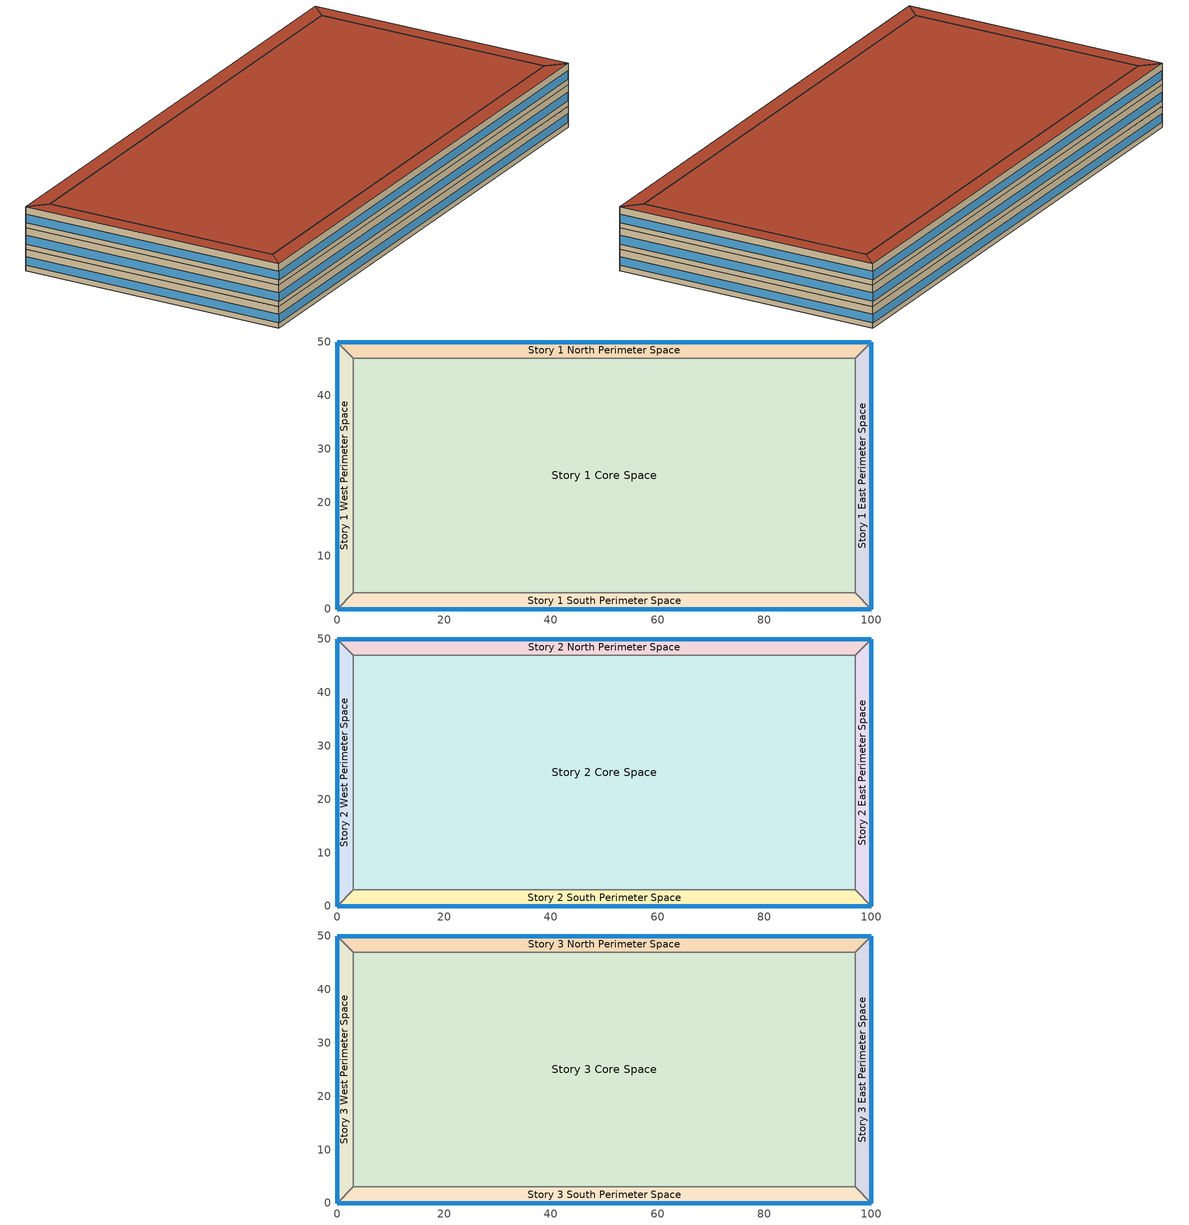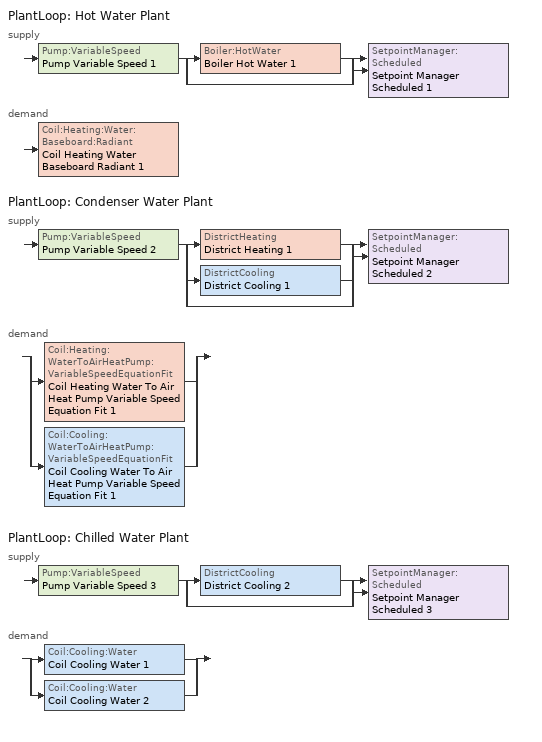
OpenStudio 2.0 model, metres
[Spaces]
Story 1 West Perimeter Space
 floor ground: 0,0 0,50 3,47 3,3 z0
 wall outside: 0,50 0,0 z0:4
 wall to Story 1 North Perimeter Space: 3,47 0,50 z0:4
 wall to Story 1 Core Space: 3,3 3,47 z0:4
 wall to Story 1 South Perimeter Space: 0,0 3,3 z0:4
 window: 0,49.97 0,0.03 z1:2.6
Story 1 North Perimeter Space
 floor ground: 0,50 100,50 97,47 3,47 z0
 wall outside: 100,50 0,50 z0:4
 wall to Story 1 East Perimeter Space: 97,47 100,50 z0:4
 wall to Story 1 Core Space: 3,47 97,47 z0:4
 window: 99.97,50 0.03,50 z1:2.6
Story 1 East Perimeter Space
 floor ground: 100,50 100,0 97,3 97,47 z0
 wall outside: 100,0 100,50 z0:4
 wall to Story 1 South Perimeter Space: 97,3 100,0 z0:4
 wall to Story 1 Core Space: 97,47 97,3 z0:4
 window: 100,0.03 100,49.97 z1:2.6
Story 1 South Perimeter Space
 floor ground: 100,0 0,0 3,3 97,3 z0
 wall outside: 0,0 100,0 z0:4
 wall to Story 1 Core Space: 97,3 3,3 z0:4
 window: 0.03,0 99.97,0 z1:2.6
Story 1 Core Space
 floor ground: 3,3 3,47 97,47 97,3 z0
Story 2 West Perimeter Space
 floor to Story 1 West Perimeter Space: 0,0 0,50 3,47 3,3 z4
 wall outside: 0,50 0,0 z4:8
 wall to Story 2 North Perimeter Space: 3,47 0,50 z4:8
 wall to Story 2 Core Space: 3,3 3,47 z4:8
 wall to Story 2 South Perimeter Space: 0,0 3,3 z4:8
 window: 0,49.97 0,0.03 z5:6.6
Story 2 North Perimeter Space
 floor to Story 1 North Perimeter Space: 0,50 100,50 97,47 3,47 z4
 wall outside: 100,50 0,50 z4:8
 wall to Story 2 East Perimeter Space: 97,47 100,50 z4:8
 wall to Story 2 Core Space: 3,47 97,47 z4:8
 window: 99.97,50 0.03,50 z5:6.6
Story 2 East Perimeter Space
 floor to Story 1 East Perimeter Space: 100,50 100,0 97,3 97,47 z4
 wall outside: 100,0 100,50 z4:8
 wall to Story 2 South Perimeter Space: 97,3 100,0 z4:8
 wall to Story 2 Core Space: 97,47 97,3 z4:8
 window: 100,0.03 100,49.97 z5:6.6
Story 2 South Perimeter Space
 floor to Story 1 South Perimeter Space: 100,0 0,0 3,3 97,3 z4
 wall outside: 0,0 100,0 z4:8
 wall to Story 2 Core Space: 97,3 3,3 z4:8
 window: 0.03,0 99.97,0 z5:6.6
Story 2 Core Space
 floor to Story 1 Core Space: 3,3 3,47 97,47 97,3 z4
Story 3 West Perimeter Space
 floor to Story 2 West Perimeter Space: 0,0 0,50 3,47 3,3 z8
 wall outside: 0,50 0,0 z8:12
 wall to Story 3 North Perimeter Space: 3,47 0,50 z8:12
 wall to Story 3 Core Space: 3,3 3,47 z8:12
 wall to Story 3 South Perimeter Space: 0,0 3,3 z8:12
 window: 0,49.97 0,0.03 z9:10.6
 roof outside: 3,3 3,47 0,50 0,0 z12
Story 3 North Perimeter Space
 floor to Story 2 North Perimeter Space: 0,50 100,50 97,47 3,47 z8
 wall outside: 100,50 0,50 z8:12
 wall to Story 3 East Perimeter Space: 97,47 100,50 z8:12
 wall to Story 3 Core Space: 3,47 97,47 z8:12
 window: 99.97,50 0.03,50 z9:10.6
 roof outside: 3,47 97,47 100,50 0,50 z12
Story 3 East Perimeter Space
 floor to Story 2 East Perimeter Space: 100,50 100,0 97,3 97,47 z8
 wall outside: 100,0 100,50 z8:12
 wall to Story 3 South Perimeter Space: 97,3 100,0 z8:12
 wall to Story 3 Core Space: 97,47 97,3 z8:12
 window: 100,0.03 100,49.97 z9:10.6
 roof outside: 97,47 97,3 100,0 100,50 z12
Story 3 South Perimeter Space
 floor to Story 2 South Perimeter Space: 100,0 0,0 3,3 97,3 z8
 wall outside: 0,0 100,0 z8:12
 wall to Story 3 Core Space: 97,3 3,3 z8:12
 window: 0.03,0 99.97,0 z9:10.6
 roof outside: 97,3 3,3 0,0 100,0 z12
Story 3 Core Space
 floor to Story 2 Core Space: 3,3 3,47 97,47 97,3 z8
 roof outside: 97,3 97,47 3,47 3,3 z12
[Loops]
PlantLoop 'Hot Water Plant'
 supply: Pump:VariableSpeed 'Pump Variable Speed 1' > split
  | Boiler:HotWater 'Boiler Hot Water 1'
  | bypass
  join > SetpointManager:Scheduled 'Setpoint Manager Scheduled 1'
 demand: Coil:Heating:Water:Baseboard:Radiant 'Coil Heating Water Baseboard Radiant 1'
PlantLoop 'Condenser Water Plant'
 supply: Pump:VariableSpeed 'Pump Variable Speed 2' > split
  | DistrictHeating 'District Heating 1'
  | DistrictCooling 'District Cooling 1'
  | bypass
  join > SetpointManager:Scheduled 'Setpoint Manager Scheduled 2'
 demand: split
  | Coil:Heating:WaterToAirHeatPump:VariableSpeedEquationFit 'Coil Heating Water To Air Heat Pump Variable Speed Equation Fit 1'
  | Coil:Cooling:WaterToAirHeatPump:VariableSpeedEquationFit 'Coil Cooling Water To Air Heat Pump Variable Speed Equation Fit 1'
PlantLoop 'Chilled Water Plant'
 supply: Pump:VariableSpeed 'Pump Variable Speed 3' > split
  | DistrictCooling 'District Cooling 2'
  | bypass
  join > SetpointManager:Scheduled 'Setpoint Manager Scheduled 3'
 demand: split
  | Coil:Cooling:Water 'Coil Cooling Water 1'
  | Coil:Cooling:Water 'Coil Cooling Water 2'
[Building]
Building 1: Space Type=Baseline Model Space Type; Default Construction Set=ASHRAE_189.1-2009_ClimateZone 4-5 (mdoff)_ConstSet
[SizingPeriod:DesignDay] Barometric Pressure {Pa}=98934; Sky Clearness=0; Rain Indicator=0; Snow Indicator=0; Day of Month=21; Daylight Saving Time Indicator=0; Humidity Indicating Type=Wetbulb; Dry-Bulb Temperature Range Modifier Type=DefaultMultipliers
Name | Maximum Dry-Bulb Temperature {C} | Daily Dry-Bulb Temperature Range {deltaC} | Humidity Indicating Conditions at Maximum Dry-Bulb | Wind Speed {m/s} | Wind Direction {deg} | Month | Day Type | Solar Model Indicator | ASHRAE Taub | ASHRAE Taud
Chicago Ohare Intl Ap Ann Htg 99.6% Condns DB | -20 | 0 | -20 | 4.9 | 270 | 1 | WinterDesignDay | ASHRAEClearSky
Chicago Ohare Intl Ap Ann Clg .4% Condns DB=>MWB | 33.3 | 10.5 | 23.7 | 5.2 | 230 | 7 | SummerDesignDay | ASHRAETau | 0.455 | 2.05
[DefaultConstructionSet]
ASHRAE_189.1-2009_ClimateZone 4-5 (mdoff)_ConstSet: Default Exterior Surface Constructions=ASHRAE_189.1-2009_ClimateZone 4-5 (mdoff)_Exterior_DefSurfCons; Default Interior Surface Constructions=000_Interior_DefSurfCons; Default Ground Contact Surface Constructions=000_Ground_DefSurfCons; Default Exterior SubSurface Constructions=ASHRAE_189.1-2009_ClimateZone 4-5 (mdoff)_Exterior_DefSubCons; Default Interior SubSurface Constructions=000_Interior_DefSubCons; Interior Partition Construction=000_Interior Partition
[DefaultSurfaceConstructions]
Name | Floor Construction | Wall Construction | Roof Ceiling Construction
ASHRAE_189.1-2009_ClimateZone 4-5 (mdoff)_Exterior_DefSurfCons | 000_ExtSlabCarpet_4in_ClimateZone 1-8 | ASHRAE_189.1-2009_ExtWall_SteelFrame_ClimateZone 4-8 | ASHRAE_189.1-2009_ExtRoof_IEAD_ClimateZone 2-5
000_Interior_DefSurfCons | 000_Interior Floor | 000_Interior Wall | 000_Interior Ceiling
000_Ground_DefSurfCons | 000_ExtSlabCarpet_4in_ClimateZone 1-8 | 000_ExtSlabCarpet_4in_ClimateZone 1-8 | 000_ExtSlabCarpet_4in_ClimateZone 1-8
[DefaultSubSurfaceConstructions] Glass Door Construction=000_Exterior Window; Skylight Construction=000_Exterior Window; Tubular Daylight Dome Construction=000_Interior Window; Tubular Daylight Diffuser Construction=000_Interior Window
Name | Fixed Window Construction | Operable Window Construction | Door Construction
ASHRAE_189.1-2009_ClimateZone 4-5 (mdoff)_Exterior_DefSubCons | ASHRAE_189.1-2009_ExtWindow_ClimateZone 4-5 | ASHRAE_189.1-2009_ExtWindow_ClimateZone 4-5 | 000_Exterior Door
000_Interior_DefSubCons | 000_Interior Window | 000_Interior Window | 000_Interior Door
[Construction]
000_Interior Partition; 000_Interior Door: 000_G05 25mm wood
000_ExtSlabCarpet_4in_ClimateZone 1-8: MAT-CC05 4 HW CONCRETE, CP02 CARPET PAD
ASHRAE_189.1-2009_ExtWall_SteelFrame_ClimateZone 4-8: MAT-SHEATH, Wall Insulation [39], 1/2IN Gypsum
ASHRAE_189.1-2009_ExtRoof_IEAD_ClimateZone 2-5: Roof Membrane, Roof Insulation [21], Metal Decking
000_Interior Floor: 000_F16 Acoustic tile, 000_F05 Ceiling air space resistance, 000_M11 100mm lightweight concrete
000_Interior Wall: 000_G01a 19mm gypsum board, 000_F04 Wall air space resistance, 000_G01a 19mm gypsum board
000_Interior Ceiling: 000_M11 100mm lightweight concrete, 000_F05 Ceiling air space resistance, 000_F16 Acoustic tile
ASHRAE_189.1-2009_ExtWindow_ClimateZone 4-5: Theoretical Glass [207]
000_Exterior Door: 000_F08 Metal surface, 000_I01 25mm insulation board
000_Exterior Window: 000_Clear 3mm, 000_Air 13mm, 000_Clear 3mm
000_Interior Window: 000_Clear 3mm
[Material]
Name | Roughness | Thickness | Conductivity | Density | Specific Heat | Thermal Absorptance | Solar Absorptance | Visible Absorptance
000_G05 25mm wood | MediumSmooth | 0.0254 | 0.15 | 608 | 1630
MAT-CC05 4 HW CONCRETE | Rough | 0.1016 | 1.311 | 2240 | 836.8 | 0.9 | 0.7 | 0.7
Wall Insulation [39] | MediumRough | 0.1184 | 0.045 | 265 | 836.8 | 0.9 | 0.7 | 0.7
1/2IN Gypsum | Smooth | 0.0127 | 0.16 | 784.9 | 830 | 0.9 | 0.92 | 0.92
Roof Membrane | VeryRough | 0.0095 | 0.16 | 1121.29 | 1460 | 0.9 | 0.7 | 0.7
Roof Insulation [21] | MediumRough | 0.2105 | 0.049 | 265 | 836.8 | 0.9 | 0.7 | 0.7
Metal Decking | MediumSmooth | 0.0015 | 45.006 | 7680 | 418.4 | 0.9 | 0.7 | 0.3
000_F16 Acoustic tile | MediumSmooth | 0.0191 | 0.06 | 368 | 590
000_M11 100mm lightweight concrete | MediumRough | 0.1016 | 0.53 | 1280 | 840
000_G01a 19mm gypsum board | MediumSmooth | 0.019 | 0.16 | 800 | 1090
000_F08 Metal surface | Smooth | 0.0008 | 45.28 | 7824 | 500
000_I01 25mm insulation board | MediumRough | 0.0254 | 0.03 | 43 | 1210
[Material:NoMass] Thermal Absorptance=0.9; Solar Absorptance=0.7
Name | Roughness | Thermal Resistance | Visible Absorptance
CP02 CARPET PAD | VeryRough | 0.2165 | 0.8
MAT-SHEATH | Rough | 0.3626 | 0.7
[Material:AirGap]
Name | Thermal Resistance
000_F05 Ceiling air space resistance | 0.18
000_F04 Wall air space resistance | 0.15
[WindowMaterial:Glazing] Optical Data Type=SpectralAverage; Thickness=0.003; Infrared Transmittance at Normal Incidence=0
Name | Solar Transmittance at Normal Incidence | Front Side Solar Reflectance at Normal Incidence | Back Side Solar Reflectance at Normal Incidence | Visible Transmittance at Normal Incidence | Front Side Visible Reflectance at Normal Incidence | Back Side Visible Reflectance at Normal Incidence | Front Side Infrared Hemispherical Emissivity | Back Side Infrared Hemispherical Emissivity | Conductivity | Dirt Correction Factor for Solar and Visible Transmittance | Solar Diffusing
Theoretical Glass [207] | 0.3311 | 0.6189 | 0.6189 | 0.44 | 0.51 | 0.51 | 0.9 | 0.9 | 0.0133 | 1 | No
000_Clear 3mm | 0.837 | 0.075 | 0.075 | 0.898 | 0.081 | 0.081 | 0.84 | 0.84 | 0.9
[WindowMaterial:Gas]
000_Air 13mm: Gas Type=Air; Thickness=0.0127
[BuildingStory] Nominal Floor to Floor Height {m}=4
Name | Nominal Z Coordinate {m}
Story 1 | 0
Story 2 | 4
Story 3 | 8
[Space]
Name | Building Story | Thermal Zone
Story 1 West Perimeter Space | Story 1 | Story 1 West Perimeter Thermal Zone
Story 1 North Perimeter Space | Story 1 | Story 1 North Perimeter Thermal Zone
Story 1 East Perimeter Space | Story 1 | Story 1 East Perimeter Thermal Zone
Story 1 South Perimeter Space | Story 1 | Story 1 South Perimeter Thermal Zone
Story 1 Core Space | Story 1 | Story 1 Core Thermal Zone
Story 2 West Perimeter Space | Story 2 | Story 2 West Perimeter Thermal Zone
Story 2 North Perimeter Space | Story 2 | Story 2 North Perimeter Thermal Zone
Story 2 East Perimeter Space | Story 2 | Story 2 East Perimeter Thermal Zone
Story 2 South Perimeter Space | Story 2 | Story 2 South Perimeter Thermal Zone
Story 2 Core Space | Story 2 | Story 2 Core Thermal Zone
Story 3 West Perimeter Space | Story 3 | Story 3 West Perimeter Thermal Zone
Story 3 North Perimeter Space | Story 3 | Story 3 North Perimeter Thermal Zone
Story 3 East Perimeter Space | Story 3 | Story 3 East Perimeter Thermal Zone
Story 3 South Perimeter Space | Story 3 | Story 3 South Perimeter Thermal Zone
Story 3 Core Space | Story 3 | Story 3 Core Thermal Zone
[ThermalZone] Use Ideal Air Loads=No
Name | Thermostat | Humidistat
Story 3 South Perimeter Thermal Zone | Thermostat Setpoint Dual Setpoint 9
Story 2 West Perimeter Thermal Zone | Thermostat Setpoint Dual Setpoint 15
Story 1 East Perimeter Thermal Zone | Thermostat Setpoint Dual Setpoint 13
Story 2 Core Thermal Zone | Thermostat Setpoint Dual Setpoint 8
Story 1 Core Thermal Zone | Thermostat Setpoint Dual Setpoint 1
Story 1 North Perimeter Thermal Zone | Thermostat Setpoint Dual Setpoint 11
Story 3 North Perimeter Thermal Zone | Thermostat Setpoint Dual Setpoint 4
Story 2 East Perimeter Thermal Zone | Thermostat Setpoint Dual Setpoint 3
Story 2 North Perimeter Thermal Zone | Thermostat Setpoint Dual Setpoint 10
Story 1 West Perimeter Thermal Zone | Thermostat Setpoint Dual Setpoint 12 | Zone Control Humidistat 2
Story 3 Core Thermal Zone | Thermostat Setpoint Dual Setpoint 7
Story 1 South Perimeter Thermal Zone | Thermostat Setpoint Dual Setpoint 2
Story 3 East Perimeter Thermal Zone | Thermostat Setpoint Dual Setpoint 14 | Zone Control Humidistat 1
Story 2 South Perimeter Thermal Zone | Thermostat Setpoint Dual Setpoint 6
Story 3 West Perimeter Thermal Zone | Thermostat Setpoint Dual Setpoint 5
[Sizing:Zone] Zone Cooling Design Supply Air Temperature Input Method=SupplyAirTemperature; Zone Cooling Design Supply Air Temperature {C}=14; Zone Cooling Design Supply Air Temperature Difference {deltaC}=11.11; Zone Heating Design Supply Air Temperature Input Method=SupplyAirTemperature; Zone Heating Design Supply Air Temperature {C}=40; Zone Heating Design Supply Air Temperature Difference {deltaC}=11.11; Zone Cooling Design Supply Air Humidity Ratio {kg-H2O/kg-air}=0.0085; Zone Heating Design Supply Air Humidity Ratio {kg-H2O/kg-air}=0.008; Cooling Design Air Flow Method=DesignDay; Heating Design Air Flow Method=DesignDay; Account for Dedicated Outdoor Air System=No; Dedicated Outdoor Air System Control Strategy=NeutralSupplyAir; Dedicated Outdoor Air Low Setpoint Temperature for Design {C}=autosize; Dedicated Outdoor Air High Setpoint Temperature for Design {C}=autosize
Story 3 South Perimeter Thermal Zone; Story 2 West Perimeter Thermal Zone; Story 1 East Perimeter Thermal Zone; Story 2 Core Thermal Zone; Story 1 Core Thermal Zone; Story 1 North Perimeter Thermal Zone; Story 3 North Perimeter Thermal Zone; Story 2 East Perimeter Thermal Zone; Story 2 North Perimeter Thermal Zone; Story 1 West Perimeter Thermal Zone; Story 3 Core Thermal Zone; Story 1 South Perimeter Thermal Zone; Story 3 East Perimeter Thermal Zone; Story 2 South Perimeter Thermal Zone; Story 3 West Perimeter Thermal Zone
[Zone equipment]
Story 3 South Perimeter Thermal Zone: Zone HVAC Unit Ventilator 3
Story 1 East Perimeter Thermal Zone: Zone HVAC Energy Recovery Ventilator 1
Story 1 Core Thermal Zone: Zone HVAC Baseboard Radiant Convective Water 1
Story 1 North Perimeter Thermal Zone: Zone HVAC Baseboard Radiant Convective Electric 1
Story 2 East Perimeter Thermal Zone: Zone HVAC Energy Recovery Ventilator 2
Story 1 West Perimeter Thermal Zone: Zone HVAC Dehumidifier DX 1, Zone HVAC Water To Air Heat Pump 1
Story 1 South Perimeter Thermal Zone: Zone HVAC Unit Ventilator 1
Story 3 East Perimeter Thermal Zone: Zone HVAC Energy Recovery Ventilator 3
Story 2 South Perimeter Thermal Zone: Zone HVAC Unit Ventilator 2
[ThermostatSetpoint:DualSetpoint] Heating Setpoint Temperature Schedule=Heating Sch; Cooling Setpoint Temperature Schedule=Cooling Sch
Thermostat Setpoint Dual Setpoint 1; Thermostat Setpoint Dual Setpoint 2; Thermostat Setpoint Dual Setpoint 3; Thermostat Setpoint Dual Setpoint 4; Thermostat Setpoint Dual Setpoint 5; Thermostat Setpoint Dual Setpoint 6; Thermostat Setpoint Dual Setpoint 7; Thermostat Setpoint Dual Setpoint 8; Thermostat Setpoint Dual Setpoint 9; Thermostat Setpoint Dual Setpoint 10; Thermostat Setpoint Dual Setpoint 11; Thermostat Setpoint Dual Setpoint 12; Thermostat Setpoint Dual Setpoint 13; Thermostat Setpoint Dual Setpoint 14; Thermostat Setpoint Dual Setpoint 15
[PlantLoop] Plant Loop Volume {m3}=Autocalculate; Load Distribution Scheme=Optimal
Name | Fluid Type
Hot Water Plant | Water
Condenser Water Plant; Chilled Water Plant
[Sizing:Plant] Sizing Option=NonCoincident; Zone Timesteps in Averaging Window=1; Coincident Sizing Factor Mode=None
Name | Loop Type | Design Loop Exit Temperature {C} | Loop Design Temperature Difference {deltaC}
Hot Water Plant | Heating | 82 | 11
Condenser Water Plant | Condenser | 30 | 11
Chilled Water Plant | Cooling | 7.22 | 6.67
[Pump:VariableSpeed] Pump Control Type=Intermittent
Pump Variable Speed 1; Pump Variable Speed 2; Pump Variable Speed 3
[Boiler:HotWater]
Boiler Hot Water 1: Water Outlet Upper Temperature Limit {C}=99; Boiler Flow Mode=ConstantFlow; Parasitic Electric Load {W}=0; Sizing Factor=1
[SetpointManager:Scheduled] Control Variable=Temperature
Name | Schedule
Setpoint Manager Scheduled 1 | Hot Water Temperature
Setpoint Manager Scheduled 2 | Condenser Water Temperature
Setpoint Manager Scheduled 3 | Chilled_Water_Temperature
[DistrictHeating]
District Heating 1: Nominal Capacity {W}=autosize
[DistrictCooling] Nominal Capacity {W}=autosize
District Cooling 1; District Cooling 2
[SpaceType]
Baseline Model Space Type: Default Schedule Set=Baseline Model Schedule Set; Design Specification Outdoor Air Object=Baseline Model OA
[DefaultScheduleSet]
Baseline Model Schedule Set: Number of People Schedule=Baseline Model People Lights and Equipment Schedule; People Activity Level Schedule=Baseline Model People Activity Schedule; Lighting Schedule=Baseline Model People Lights and Equipment Schedule; Electric Equipment Schedule=Baseline Model People Lights and Equipment Schedule; Infiltration Schedule=Baseline Model Infiltration Schedule
[DesignSpecification:OutdoorAir]
Baseline Model OA: Outdoor Air Method=Sum; Outdoor Air Flow per Person {m3/s-person}=0.00943895
[SpaceInfiltration:DesignFlowRate]
Baseline Model Infiltration: Space or SpaceType=Baseline Model Space Type; Design Flow Rate Calculation Method=Flow/ExteriorArea; Flow per Exterior Surface Area {m3/s-m2}=0.0003048
[People:Definition]
Baseline Model People Definition: Number of People Calculation Method=People/Area; People per Space Floor Area {person/m2}=0.0538196; Fraction Radiant=0.3
[People]
Baseline Model People: People Definition=Baseline Model People Definition; Space or SpaceType=Baseline Model Space Type
[Lights:Definition]
Baseline Model Lights Definition: Design Level Calculation Method=Watts/Area; Watts per Space Floor Area {W/m2}=10.7639
[Lights]
Baseline Model Lights: Lights Definition=Baseline Model Lights Definition; Space or SpaceType=Baseline Model Space Type
[ElectricEquipment:Definition]
Baseline Model Electric Equipment Definition: Design Level Calculation Method=Watts/Area; Watts per Space Floor Area {W/m2}=10.7639
[ElectricEquipment]
Baseline Model Electric Equipment: Electric Equipment Definition=Baseline Model Electric Equipment Definition; Space or SpaceType=Baseline Model Space Type
[ZoneHVAC:Baseboard:RadiantConvective:Water]
Zone HVAC Baseboard Radiant Convective Water 1: Availability Schedule=Always On Discrete; Heating Coil=Coil Heating Water Baseboard Radiant 1; Fraction Radiant=0.3; Fraction of Radiant Energy Incident on People=0.3
[Coil:Heating:Water:Baseboard:Radiant]
Coil Heating Water Baseboard Radiant 1: Rated Average Water Temperature {C}=87.78; Rated Water Mass Flow Rate {kg/s}=0.063; Heating Design Capacity Method=HeatingDesignCapacity; Heating Design Capacity {W}=autosize; Heating Design Capacity Per Floor Area {W/m2}=0; Fraction of Autosized Heating Design Capacity=1; Maximum Water Flow Rate {m3/s}=autosize; Convergence Tolerance=0.001
[ZoneHVAC:Baseboard:RadiantConvective:Electric]
Zone HVAC Baseboard Radiant Convective Electric 1: Availability Schedule=Always On Discrete; Heating Design Capacity Method=HeatingDesignCapacity; Heating Design Capacity {W}=autosize; Heating Design Capacity Per Floor Area {W/m2}=0; Fraction of Autosized Heating Design Capacity=1; Efficiency=1; Fraction Radiant=0.2; Fraction of Radiant Energy Incident on People=0.3
[ZoneHVAC:UnitVentilator] Availability Schedule=Always On Discrete; Maximum Supply Air Flow Rate {m3/s}=autosize; Outdoor Air Control Type=VariablePercent; Minimum Outdoor Air Flow Rate {m3/s}=autosize; Minimum Outdoor Air Schedule=Always Off Discrete; Maximum Outdoor Air Flow Rate {m3/s}=autosize; Maximum Outdoor Air Fraction or Temperature Schedule=Always On Discrete; Heating Convergence Tolerance=0.001; Cooling Convergence Tolerance=0.001
Name | Supply Air Fan | Heating Coil | Cooling Coil
Zone HVAC Unit Ventilator 1 | Fan Constant Volume 1 | Coil Heating Electric 1 | Coil Cooling Water 1
Zone HVAC Unit Ventilator 2 | Fan Constant Volume 2 |  | Coil Cooling Water 2
Zone HVAC Unit Ventilator 3 | Fan Constant Volume 3 | Coil Heating Electric 2
[Fan:ConstantVolume] Availability Schedule=Always On Discrete; Maximum Flow Rate {m3/s}=AutoSize
Fan Constant Volume 1; Fan Constant Volume 2; Fan Constant Volume 3
[Coil:Heating:Electric] Availability Schedule=Always On Discrete
Coil Heating Electric 1; Coil Heating Electric 2; Coil Heating Electric 3
[Coil:Cooling:Water] Availability Schedule=Always On Discrete
Coil Cooling Water 1; Coil Cooling Water 2
[Controller:WaterCoil] Action=Reverse; Minimum Actuated Flow {m3/s}=0
Name | Water Coil
Controller Water Coil 1 | Coil Cooling Water 1
Controller Water Coil 2 | Coil Cooling Water 2
[ZoneHVAC:EnergyRecoveryVentilator] Availability Schedule=Always On Discrete; Supply Air Flow Rate {m3/s}=autosize; Exhaust Air Flow Rate {m3/s}=autosize; Ventilation Rate per Unit Floor Area {m3/s-m2}=0.000508; Ventilation Rate per Occupant {m3/s-person}=0.00236
Name | Heat Exchanger | Supply Air Fan | Exhaust Air Fan | Controller
Zone HVAC Energy Recovery Ventilator 1 | Heat Exchanger Air To Air Sensible And Latent 1 | Fan On Off 1 | Fan On Off 2
Zone HVAC Energy Recovery Ventilator 2 | Heat Exchanger Air To Air Sensible And Latent 2 | Fan On Off 3 | Fan On Off 4 | Zone HVAC Energy Recovery Ventilator Controller 1
Zone HVAC Energy Recovery Ventilator 3 | Heat Exchanger Air To Air Sensible And Latent 3 | Fan On Off 5 | Fan On Off 6 | Zone HVAC Energy Recovery Ventilator Controller 2
[HeatExchanger:AirToAir:SensibleAndLatent] Availability Schedule=Always On Discrete; Nominal Supply Air Flow Rate {m3/s}=autosize; Sensible Effectiveness at 100% Heating Air Flow=0.76; Latent Effectiveness at 100% Heating Air Flow=0.68; Sensible Effectiveness at 75% Heating Air Flow=0.81; Latent Effectiveness at 75% Heating Air Flow=0.73; Sensible Effectiveness at 100% Cooling Air Flow=0.76; Latent Effectiveness at 100% Cooling Air Flow=0.68; Sensible Effectiveness at 75% Cooling Air Flow=0.81; Latent Effectiveness at 75% Cooling Air Flow=0.73; Nominal Electric Power {W}=0; Supply Air Outlet Temperature Control=No; Heat Exchanger Type=Plate; Frost Control Type=None; Threshold Temperature {C}=1.7; Economizer Lockout=Yes
Heat Exchanger Air To Air Sensible And Latent 1; Heat Exchanger Air To Air Sensible And Latent 2; Heat Exchanger Air To Air Sensible And Latent 3
[Fan:OnOff] Availability Schedule=Always On Discrete; Fan Efficiency=0.6; Pressure Rise {Pa}=300; Maximum Flow Rate {m3/s}=autosize; Motor Efficiency=0.8; Motor In Airstream Fraction=1
Name | Fan Power Ratio Function of Speed Ratio Curve | Fan Efficiency Ratio Function of Speed Ratio Curve
Fan On Off 1 | Fan On Off Power Curve | Fan On Off Efficiency Curve
Fan On Off 2 | Fan On Off Power Curve 1 | Fan On Off Efficiency Curve 1
Fan On Off 3 | Fan On Off Power Curve 2 | Fan On Off Efficiency Curve 2
Fan On Off 4 | Fan On Off Power Curve 3 | Fan On Off Efficiency Curve 3
Fan On Off 5 | Fan On Off Power Curve 4 | Fan On Off Efficiency Curve 4
Fan On Off 6 | Fan On Off Power Curve 5 | Fan On Off Efficiency Curve 5
Fan On Off 7 | Fan On Off Power Curve 6 | Fan On Off Efficiency Curve 6
[ZoneHVAC:EnergyRecoveryVentilator:Controller] Exhaust Air Temperature Limit=NoExhaustAirTemperatureLimit; Exhaust Air Enthalpy Limit=NoExhaustAirEnthalpyLimit; High Humidity Outdoor Air Flow Ratio=1; Control High Indoor Humidity Based on Outdoor Humidity Ratio=Yes
Name | High Humidity Control Flag
Zone HVAC Energy Recovery Ventilator Controller 1 | No
Zone HVAC Energy Recovery Ventilator Controller 2 | Yes
[ZoneControl:Humidistat]
Name | Humidifying Relative Humidity Setpoint Schedule | Dehumidifying Relative Humidity Setpoint Schedule
Zone Control Humidistat 1 | Schedule Constant 1 | Dehumidifying Schedule 100 Percent
Zone Control Humidistat 2 | Humidifying Schedule - OFF | Dehumidifying Schedule 100 Percent 2
[ZoneHVAC:Dehumidifier:DX]
Zone HVAC Dehumidifier DX 1: Availability Schedule=Always On Discrete; Rated Water Removal {L/day}=50.16; Rated Energy Factor {L/kWh}=3.412; Rated Air Flow Rate {m3/s}=0.12036; Water Removal Curve=Curve Biquadratic 1; Energy Factor Curve=Curve Biquadratic 2; Part Load Fraction Correlation Curve=Curve Quadratic 1; Minimum Dry-Bulb Temperature for Dehumidifier Operation {C}=10; Maximum Dry-Bulb Temperature for Dehumidifier Operation {C}=32; Off-Cycle Parasitic Electric Load {W}=0
[Coil:Heating:WaterToAirHeatPump:VariableSpeedEquationFit]
Coil Heating Water To Air Heat Pump Variable Speed Equation Fit 1: Nominal Speed Level=1; Rated Heating Capacity At Selected Nominal Speed Level {W}=autosize; Rated Air Flow Rate At Selected Nominal Speed Level {m3/s}=autosize; Rated Water Flow Rate At Selected Nominal Speed Level {m3/s}=autosize; Energy Part Load Fraction Curve=Curve Quadratic 2
[Coil:Heating:WaterToAirHeatPump:VariableSpeedEquationFit:SpeedData]
Coil Heating Water To Air Heat Pump Variable Speed Equation Fit Speed Data 1: Reference Unit Gross Rated Heating Capacity {W}=1838.7; Reference Unit Gross Rated Heating COP=5; Reference Unit Rated Air Flow {m3/s}=0.166109; Reference Unit Rated Water Flow Rate {m3/s}=0.000381695; Heating Capacity Function of Temperature Curve=Curve Biquadratic 3; Total Heating Capacity Function of Air Flow Fraction Curve=Curve Quadratic 3; Heating Capacity Function of Water Flow Fraction Curve=Curve Quadratic 4; Energy Input Ratio Function of Temperature Curve=Curve Biquadratic 4; Energy Input Ratio Function of Air Flow Fraction Curve=Curve Quadratic 5; Energy Input Ratio Function of Water Flow Fraction Curve=Curve Quadratic 6; Reference Unit Waste Heat Fraction of Input Power At Rated Conditions=0.1; Waste Heat Function of Temperature Curve=Curve Biquadratic 5
[Coil:Cooling:WaterToAirHeatPump:VariableSpeedEquationFit]
Coil Cooling Water To Air Heat Pump Variable Speed Equation Fit 1: Nominal Speed Level=1; Gross Rated Total Cooling Capacity At Selected Nominal Speed Level {W}=autosize; Rated Air Flow Rate At Selected Nominal Speed Level {m3/s}=autosize; Rated Water Flow Rate At Selected Nominal Speed Level {m3/s}=autosize; Nominal Time for Condensate to Begin Leaving the Coil {s}=0; Initial Moisture Evaporation Rate Divided by Steady-State AC Latent Capacity=0; Use Hot Gas Reheat=No; Energy Part Load Fraction Curve=Curve Quadratic 7
[Coil:Cooling:WaterToAirHeatPump:VariableSpeedEquationFit:SpeedData]
Coil Cooling Water To Air Heat Pump Variable Speed Equation Fit Speed Data 1: Reference Unit Gross Rated Total Cooling Capacity {W}=1524.1; Reference Unit Gross Rated Sensible Heat Ratio=0.75; Reference Unit Gross Rated Cooling COP=4; Reference Unit Rated Air Flow Rate {m3/s}=0.135907; Reference Unit Rated Water Flow Rate {m3/s}=0.000381695; Total Cooling Capacity Function of Temperature Curve=Curve Biquadratic 6; Total Cooling Capacity Function of Air Flow Fraction Curve=Curve Quadratic 8; Total Cooling Capacity Function of Water Flow Fraction Curve=Curve Quadratic 9; Energy Input Ratio Function of Temperature Curve=Curve Biquadratic 7; Energy Input Ratio Function of Air Flow Fraction Curve=Curve Quadratic 10; Energy Input Ratio Function of Water Flow Fraction Curve=Curve Quadratic 11; Reference Unit Waste Heat Fraction of Input Power At Rated Conditions=0.1; Waste Heat Function of Temperature Curve=Curve Biquadratic 8
[ZoneHVAC:WaterToAirHeatPump]
Zone HVAC Water To Air Heat Pump 1: Availability Schedule=Always On Discrete; Supply Air Flow Rate During Cooling Operation {m3/s}=Autosize; Supply Air Flow Rate During Heating Operation {m3/s}=Autosize; Supply Air Flow Rate When No Cooling or Heating is Needed {m3/s}=autosize; Outdoor Air Flow Rate During Cooling Operation {m3/s}=autosize; Outdoor Air Flow Rate During Heating Operation {m3/s}=autosize; Outdoor Air Flow Rate When No Cooling or Heating is Needed {m3/s}=Autosize; Supply Air Fan=Fan On Off 7; Heating Coil=Coil Heating Water To Air Heat Pump Variable Speed Equation Fit 1; Cooling Coil=Coil Cooling Water To Air Heat Pump Variable Speed Equation Fit 1; Supplemental Heating Coil=Coil Heating Electric 3; Maximum Supply Air Temperature from Supplemental Heater {C}=Autosize
[Schedule:Ruleset]
Name | Default Day Schedule | Summer Design Day Schedule | Winter Design Day Schedule
Cooling Sch | Cooling Sch Default
Heating Sch | Heating Sch Default
Hot Water Temperature | Hot Water Temperature Default | Hot Water Temperature Summer Design Day | Hot Water Temperature Winter Design Day
Condenser Water Temperature | Condenser Water Temperature Default | Condenser Water Temperature Summer Design Day | Condenser Water Temperature Winter Design Day
Chilled_Water_Temperature | Chilled_Water_Temperature_Default | Chilled_Water_Temperature_Summer_Design_Day | Chilled_Water_Temperature_Winter_Design_Day
Baseline Model Infiltration Schedule | Baseline Model Infiltration Schedule Schedule All Days | Baseline Model Infiltration Schedule Summer Design Day | Baseline Model Infiltration Schedule Winter Design Day
Baseline Model People Lights and Equipment Schedule | Baseline Model People Lights and Equipment Schedule Schedule Week Day | Baseline Model People Lights and Equipment Schedule Summer Design Day | Baseline Model People Lights and Equipment Schedule Winter Design Day
Baseline Model People Activity Schedule | Baseline Model People Activity Schedule Default
[Schedule:Day]
Cooling Sch Default: 24, 0, 28
Heating Sch Default; Condenser Water Temperature Default; Condenser Water Temperature Winter Design Day; Condenser Water Temperature Summer Design Day: 24, 0, 24
Hot Water Temperature Default; Hot Water Temperature Winter Design Day; Hot Water Temperature Summer Design Day: 24, 0, 67
Chilled_Water_Temperature_Default; Chilled_Water_Temperature_Winter_Design_Day; Chilled_Water_Temperature_Summer_Design_Day: 24, 0, 6.7
Baseline Model Infiltration Schedule Schedule All Days: 6, 0, 1, 22, 0, 0.25, 24, 0, 1
Baseline Model Infiltration Schedule Winter Design Day; Baseline Model Infiltration Schedule Summer Design Day; Baseline Model People Lights and Equipment Schedule Summer Design Day: 24, 0, 1
Baseline Model People Lights and Equipment Schedule Schedule Week Day: 6, 0, 0, 7, 0, 0.1, 8, 0, 0.2, 12, 0, 0.95, 13, 0, 0.5, 17, 0, 0.95, 18, 0, 0.7, 20, 0, 0.4, 22, 0, 0.1, 24, 0, 0.05
Baseline Model People Lights and Equipment Schedule Winter Design Day; Baseline Model People Lights and Equipment Schedule Schedule Sunday: 24, 0, 0
Baseline Model People Lights and Equipment Schedule Saturday: 6, 0, 0, 8, 0, 0.1, 14, 0, 0.5, 17, 0, 0.1, 24, 0, 0
Baseline Model People Activity Schedule Default: 24, 0, 120
[Schedule:Rule] Schedule Ruleset=Baseline Model People Lights and Equipment Schedule
Name | Rule Order | Day Schedule | Apply Saturday | Apply Sunday
Baseline Model People Lights and Equipment Schedule Saturday Rule | 1 | Baseline Model People Lights and Equipment Schedule Saturday | Yes
Baseline Model People Lights and Equipment Schedule Sunday Rule | 0 | Baseline Model People Lights and Equipment Schedule Schedule Sunday |  | Yes
[Schedule:Constant]
Name | Value
Always On Discrete | 1
Always Off Discrete; Humidifying Schedule - OFF | 0
Schedule Constant 1 | 50
Dehumidifying Schedule 100 Percent; Dehumidifying Schedule 100 Percent 2 | 100
[Curve:Exponent] Coefficient1 Constant=1; Coefficient2 Constant=0; Coefficient3 Constant=0; Minimum Value of x=0; Maximum Value of x=1
Fan On Off Power Curve; Fan On Off Power Curve 1; Fan On Off Power Curve 2; Fan On Off Power Curve 3; Fan On Off Power Curve 4; Fan On Off Power Curve 5; Fan On Off Power Curve 6
[Curve:Cubic] Coefficient1 Constant=1; Coefficient2 x=0; Coefficient3 x**2=0; Coefficient4 x**3=0; Minimum Value of x=0; Maximum Value of x=1
Fan On Off Efficiency Curve; Fan On Off Efficiency Curve 1; Fan On Off Efficiency Curve 2; Fan On Off Efficiency Curve 3; Fan On Off Efficiency Curve 4; Fan On Off Efficiency Curve 5; Fan On Off Efficiency Curve 6
[Curve:Biquadratic]
Name | Coefficient1 Constant | Coefficient2 x | Coefficient3 x**2 | Coefficient4 y | Coefficient5 y**2 | Coefficient6 x*y | Minimum Value of x | Maximum Value of x | Minimum Value of y | Maximum Value of y
Curve Biquadratic 1 | -2.72488 | 0.100712 | -0.000990538 | 0.050053 | -0.000203629 | -0.000341751 | 21 | 32.22 | 40 | 80
Curve Biquadratic 2 | -2.38832 | 0.0930477 | -0.0013697 | 0.0665337 | -0.000343198 | -0.00056249 | 21 | 32.22 | 40 | 80
Curve Biquadratic 3 | 0.617474 | -0.00245669 | -1.8655e-05 | 0.0254921 | -0.000100773 | -0.000109447 | 7 | 27 | 10 | 30
Curve Biquadratic 4 | 0.993257 | 0.0201512 | 7.72375e-05 | -0.0317207 | 0.000740649 | -0.000303875 | 7 | 27 | 10 | 30
Curve Biquadratic 5 | 1 | 0 | 0 | 0 | 0 | 0 | 7 | 27 | 10 | 30
Curve Biquadratic 6 | 1.43085 | -0.0453653 | 0.00199378 | -0.00805944 | 3.93414e-05 | -0.000181187 | 10 | 25.6 | 7.2 | 48.9
Curve Biquadratic 7 | 0.138848 | 0.0457985 | -0.00138661 | 0.0141485 | 0.000386055 | -0.000438194 | 10 | 25.6 | 7.2 | 48.9
Curve Biquadratic 8 | 1 | 0 | 0 | 0 | 0 | 0 | 10 | 25.6 | 7.2 | 48.9
[Curve:Quadratic] Coefficient3 x**2=0; Minimum Value of x=0; Maximum Value of x=1
Name | Coefficient1 Constant | Coefficient2 x
Curve Quadratic 1 | 0.95 | 0.05
Curve Quadratic 2; Curve Quadratic 7 | 0.85 | 0.15
Curve Quadratic 3; Curve Quadratic 4; Curve Quadratic 5; Curve Quadratic 6; Curve Quadratic 8; Curve Quadratic 9; Curve Quadratic 10; Curve Quadratic 11 | 1 | 0
